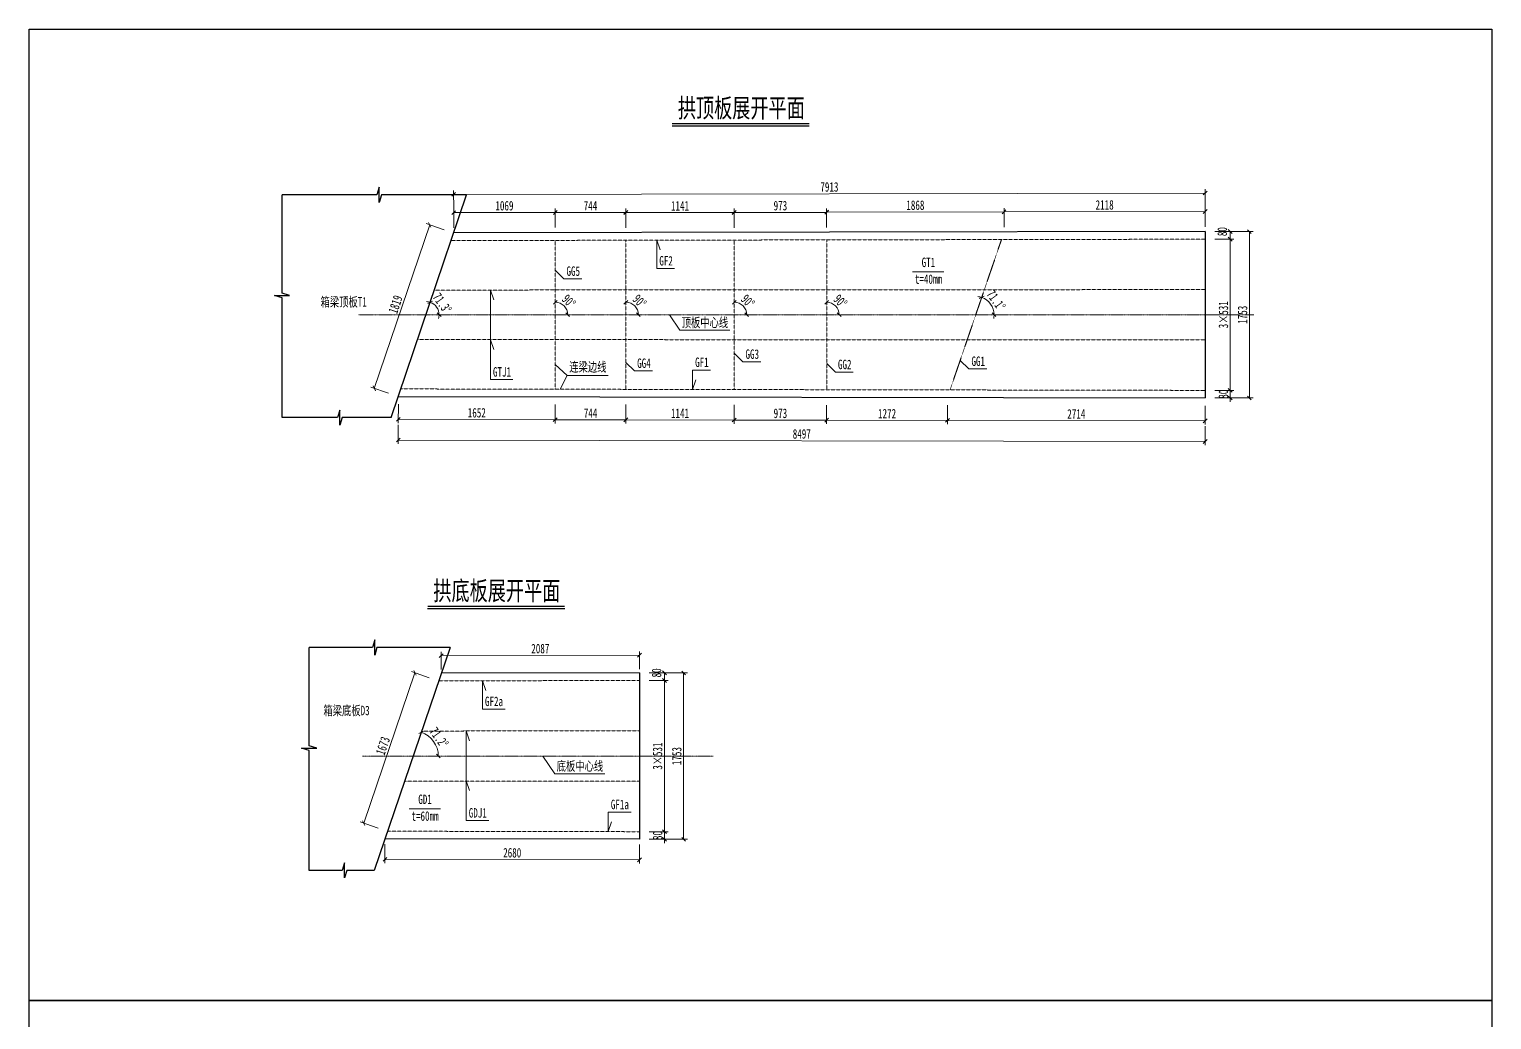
# Model space of a CAD drawing. Header units: millimetres. Extents: x -89049 to 410567, y -307459 to -100425.
# Drawn here: x 86373 to 101773, y -296149 to -285713 of the extents above; entities that cross this region are included whole.
import ezdxf
from ezdxf.enums import TextEntityAlignment as Align

# ---------------------------------------------------------------- set-up
doc = ezdxf.new("R2010")
doc.units = ezdxf.units.MM
doc.linetypes.add('CENTER2', pattern=[28.575, 19.05, -3.175, 3.175, -3.175])
doc.linetypes.add('DASHED', pattern=[0.75, 0.5, -0.25])
doc.layers.get('Defpoints').update_dxf_attribs({"color": 8})
for name, color, linetype, lineweight in [('中心线', 2, 'CENTER2', 15), ('文字', 7, 'Continuous', 15), ('标注线及字体', 2, 'Continuous', 15), ('细实线', 4, 'Continuous', 15), ('虚线', 7, 'DASHED', 13), ('钢板粗线', 1, 'Continuous', 25)]:
    doc.layers.add(name, color=color, linetype=linetype, lineweight=lineweight)
doc.styles.add('111', font='', dxfattribs={"width": 0.7})
doc.styles.add('BM_Dim', font='', dxfattribs={"width": 0.85})
doc.styles.get('111').set_extended_font_data('仿宋_GB2312')
doc.styles.get('BM_Dim').set_extended_font_data('仿宋_GB2312')
doc.dimstyles.new('200', dxfattribs={"dimscale": 0, "dimtxt": 2.5, "dimasz": 1, "dimexe": 1, "dimexo": 1, "dimgap": 0.6, "dimtad": 1, "dimdec": 0, "dimdsep": 46, "dimtxsty": '111', "dimblk": 'OBLIQUE', "dimcen": 0, "dimclrd": 4, "dimclre": 4, "dimclrt": 4, "dimadec": 1, "dimazin": 2, "dimtfac": 1, "dimtdec": 0, "dimtix": 1, "dimtmove": 2, "dimatfit": 3, "dimfxl": 4, "dimfxlon": 1, "dimtolj": 1, "dimlwd": -1, "dimlwe": -1, "dimarcsym": 0})

# ---------------------------------------------------------------- blocks, each defined once
blk = doc.blocks.new('_Oblique')
at = {"color": 0, "linetype": 'ByBlock', "lineweight": -2}
blk.add_line((-0.5, -0.5), (0.5, 0.5), dxfattribs=at)
blk = doc.blocks.new('*D2483')
at = {"layer": 'Defpoints', "color": 0, "transparency": 16777216}
for p in [(90685, -292578), (89896, -294078), (90146, -294163)]:
    blk.add_point(p, dxfattribs=at)
at = {"layer": '细实线', "color": 4, "transparency": 16777216}
for p, q in [((90434, -292493), (89896, -294078)), ((90586, -292545), (90397, -292481)), ((90047, -294129), (89858, -294065))]:
    blk.add_line(p, q, dxfattribs=at)
at = {"layer": '细实线', "color": 4, "transparency": 16777216, "xscale": 40, "yscale": 40, "zscale": 40}
for p, rotation in [((90434, -292493), 71.22986356919641), ((89896, -294078), 251.2298635691964)]:
    blk.add_blockref('_Oblique', p, dxfattribs=dict(at, rotation=rotation))
at = {"layer": '细实线', "color": 4, "transparency": 16777216, "insert": (90097, -293263), "char_height": 100, "attachment_point": 5, "rotation": 71.2299, "style": '111'}
blk.add_mtext('\\A1;1673', dxfattribs=at)
blk = doc.blocks.new('*D2484')
at = {"layer": 'Defpoints', "color": 0, "transparency": 16777216}
for p in [(90119, -294243), (92799, -294248), (92799, -294464)]:
    blk.add_point(p, dxfattribs=at)
at = {"layer": '细实线', "color": 4, "transparency": 16777216}
for p, q in [((90119, -294299), (90118, -294499)), ((92799, -294304), (92799, -294504)), ((90119, -294459), (92799, -294464))]:
    blk.add_line(p, q, dxfattribs=at)
at = {"layer": '细实线', "color": 4, "transparency": 16777216, "xscale": 40, "yscale": 40, "zscale": 40}
for p, rotation in [((90119, -294459), 179.8937923525387), ((92799, -294464), 359.8937923525387)]:
    blk.add_blockref('_Oblique', p, dxfattribs=dict(at, rotation=rotation))
at = {"layer": '细实线', "color": 4, "transparency": 16777216, "insert": (91459, -294390), "char_height": 100, "attachment_point": 5, "rotation": 359.8938, "style": '111'}
blk.add_mtext('\\A1;2680', dxfattribs=at)
blk = doc.blocks.new('*D2485')
at = {"layer": 'Defpoints', "color": 0, "transparency": 16777216}
for p in [(92799, -292308), (90712, -292498), (92799, -292495)]:
    blk.add_point(p, dxfattribs=at)
at = {"layer": '细实线', "color": 4, "transparency": 16777216}
for p, q in [((90712, -292458), (90711, -292272)), ((92799, -292455), (92799, -292268)), ((90711, -292312), (92799, -292308))]:
    blk.add_line(p, q, dxfattribs=at)
at = {"layer": '细实线', "color": 4, "transparency": 16777216, "xscale": 40, "yscale": 40, "zscale": 40}
for p, rotation in [((92799, -292308), 0.10620753438069), ((90711, -292312), 180.1062075343806)]:
    blk.add_blockref('_Oblique', p, dxfattribs=dict(at, rotation=rotation))
at = {"layer": '细实线', "color": 4, "transparency": 16777216, "insert": (91755, -292239), "char_height": 100, "attachment_point": 5, "rotation": 0.1062, "style": '111'}
blk.add_mtext('\\A1;2087', dxfattribs=at)
blk = doc.blocks.new('*D2486')
at = {"layer": 'Defpoints', "color": 0, "transparency": 16777216}
for p in [(92799, -292495), (92799, -292575), (93062, -292574)]:
    blk.add_point(p, dxfattribs=at)
at = {"layer": '细实线', "color": 4, "transparency": 16777216}
for p, q in [((92902, -292494), (93102, -292494)), ((92902, -292574), (93102, -292574)), ((93062, -292494), (93062, -292574))]:
    blk.add_line(p, q, dxfattribs=at)
at = {"layer": '细实线', "color": 4, "transparency": 16777216, "xscale": 40, "yscale": 40, "zscale": 40}
for p, rotation in [((93062, -292494), 90.10412849770982), ((93062, -292574), 270.1041284977098)]:
    blk.add_blockref('_Oblique', p, dxfattribs=dict(at, rotation=rotation))
at = {"layer": '细实线', "color": 4, "transparency": 16777216, "insert": (92979, -292494), "char_height": 100, "attachment_point": 5, "rotation": 90.1041, "style": '111'}
blk.add_mtext('\\A1;80', dxfattribs=at)
blk = doc.blocks.new('*D2487')
at = {"layer": 'Defpoints', "color": 0, "transparency": 16777216}
for p in [(92799, -292575), (92799, -294168), (93062, -294168)]:
    blk.add_point(p, dxfattribs=at)
at = {"layer": '细实线', "color": 4, "transparency": 16777216}
for p, q in [((92902, -292575), (93102, -292575)), ((93062, -292575), (93062, -294168)), ((92902, -294168), (93102, -294168))]:
    blk.add_line(p, q, dxfattribs=at)
at = {"layer": '细实线', "color": 4, "transparency": 16777216, "xscale": 40, "yscale": 40, "zscale": 40}
for p, rotation in [((93062, -292575), 90), ((93062, -294168), 270)]:
    blk.add_blockref('_Oblique', p, dxfattribs=dict(at, rotation=rotation))
at = {"layer": '细实线', "color": 4, "transparency": 16777216, "insert": (92990, -293371), "char_height": 100, "attachment_point": 5, "rotation": 90, "style": '111'}
blk.add_mtext('\\A1;3×531', dxfattribs=at)
blk = doc.blocks.new('*D2488')
at = {"layer": 'Defpoints', "color": 0, "transparency": 16777216}
for p in [(92799, -294168), (92799, -294248), (93062, -294248)]:
    blk.add_point(p, dxfattribs=at)
at = {"layer": '细实线', "color": 4, "transparency": 16777216}
for p, q in [((93062, -294168), (93062, -294128)), ((92902, -294168), (93102, -294168)), ((92902, -294248), (93102, -294248)), ((93062, -294168), (93062, -294248)), ((93062, -294248), (93062, -294288))]:
    blk.add_line(p, q, dxfattribs=at)
at = {"layer": '细实线', "color": 4, "transparency": 16777216, "xscale": 40, "yscale": 40, "zscale": 40}
for p, rotation in [((93062, -294168), 270), ((93062, -294248), 90)]:
    blk.add_blockref('_Oblique', p, dxfattribs=dict(at, rotation=rotation))
at = {"layer": '细实线', "color": 4, "transparency": 16777216, "insert": (92990, -294208), "char_height": 100, "attachment_point": 5, "rotation": 90, "style": '111'}
blk.add_mtext('\\A1;80', dxfattribs=at)
blk = doc.blocks.new('*D2489')
at = {"layer": 'Defpoints', "color": 0, "transparency": 16777216}
for p in [(92799, -292495), (93264, -292495), (92799, -294248)]:
    blk.add_point(p, dxfattribs=at)
at = {"layer": '细实线', "color": 4, "transparency": 16777216}
for p, q in [((93104, -292495), (93304, -292495)), ((93264, -294248), (93264, -292495)), ((93104, -294248), (93304, -294248))]:
    blk.add_line(p, q, dxfattribs=at)
at = {"layer": '细实线', "color": 4, "transparency": 16777216, "xscale": 40, "yscale": 40, "zscale": 40}
for p, rotation in [((93264, -292495), 90), ((93264, -294248), 270)]:
    blk.add_blockref('_Oblique', p, dxfattribs=dict(at, rotation=rotation))
at = {"layer": '细实线', "color": 4, "transparency": 16777216, "insert": (93192, -293371), "char_height": 100, "attachment_point": 5, "rotation": 90, "style": '111'}
blk.add_mtext('\\A1;1753', dxfattribs=at)
blk = doc.blocks.new('*D2516')
at = {"layer": 'Defpoints', "color": 0, "transparency": 16777216}
for p in [(90843, -287859), (90007, -289497), (90260, -289583)]:
    blk.add_point(p, dxfattribs=at)
at = {"layer": '细实线', "color": 4, "transparency": 16777216}
for p, q in [((90590, -287774), (90007, -289497)), ((90741, -287825), (90552, -287761)), ((90158, -289548), (89969, -289484))]:
    blk.add_line(p, q, dxfattribs=at)
at = {"layer": '细实线', "color": 4, "transparency": 16777216, "xscale": 40, "yscale": 40, "zscale": 40}
for p, rotation in [((90590, -287774), 71.29940576186017), ((90007, -289497), 251.2994057618602)]:
    blk.add_blockref('_Oblique', p, dxfattribs=dict(at, rotation=rotation))
at = {"layer": '细实线', "color": 4, "transparency": 16777216, "insert": (90230, -288612), "char_height": 100, "attachment_point": 5, "rotation": 71.2994, "style": '111'}
blk.add_mtext('\\A1;1819', dxfattribs=at)
blk = doc.blocks.new('*D2517')
at = {"layer": 'Defpoints', "color": 0, "transparency": 16777216}
for p in [(90260, -289583), (98757, -289598), (98756, -290056)]:
    blk.add_point(p, dxfattribs=at)
at = {"layer": '细实线', "color": 4, "transparency": 16777216}
for p, q in [((90259, -289881), (90259, -290081)), ((98756, -289896), (98756, -290096)), ((90259, -290041), (98756, -290056))]:
    blk.add_line(p, q, dxfattribs=at)
at = {"layer": '细实线', "color": 4, "transparency": 16777216, "xscale": 40, "yscale": 40, "zscale": 40}
for p, rotation in [((90259, -290041), 179.8961632408032), ((98756, -290056), 359.8961632408032)]:
    blk.add_blockref('_Oblique', p, dxfattribs=dict(at, rotation=rotation))
at = {"layer": '细实线', "color": 4, "transparency": 16777216, "insert": (94508, -289977), "char_height": 100, "attachment_point": 5, "rotation": 359.8962, "style": '111'}
blk.add_mtext('\\A1;8497', dxfattribs=at)
blk = doc.blocks.new('*D2518')
at = {"layer": 'Defpoints', "color": 0, "transparency": 16777216}
for p in [(98756, -287439), (90843, -287859), (98757, -287845)]:
    blk.add_point(p, dxfattribs=at)
at = {"layer": '细实线', "color": 4, "transparency": 16777216}
for p, q in [((90843, -287613), (90842, -287413)), ((90842, -287453), (98756, -287439)), ((98756, -287599), (98756, -287399))]:
    blk.add_line(p, q, dxfattribs=at)
at = {"layer": '细实线', "color": 4, "transparency": 16777216, "xscale": 40, "yscale": 40, "zscale": 40}
for p, rotation in [((90842, -287453), 180.1040507082206), ((98756, -287439), 0.1040507082205579)]:
    blk.add_blockref('_Oblique', p, dxfattribs=dict(at, rotation=rotation))
at = {"layer": '细实线', "color": 4, "transparency": 16777216, "insert": (94799, -287375), "char_height": 100, "attachment_point": 5, "rotation": 0.1041, "style": '111'}
blk.add_mtext('\\A1;7913', dxfattribs=at)
blk = doc.blocks.new('*D2519')
at = {"layer": 'Defpoints', "color": 0, "transparency": 16777216}
for p in [(98756, -287845), (98757, -287925), (99019, -287924)]:
    blk.add_point(p, dxfattribs=at)
at = {"layer": '细实线', "color": 4, "transparency": 16777216}
for p, q in [((98859, -287845), (99059, -287844)), ((98859, -287925), (99059, -287924)), ((99019, -287844), (99019, -287924))]:
    blk.add_line(p, q, dxfattribs=at)
at = {"layer": '细实线', "color": 4, "transparency": 16777216, "xscale": 40, "yscale": 40, "zscale": 40}
for p, rotation in [((99019, -287844), 90.10412849770982), ((99019, -287924), 270.1041284977098)]:
    blk.add_blockref('_Oblique', p, dxfattribs=dict(at, rotation=rotation))
at = {"layer": '细实线', "color": 4, "transparency": 16777216, "insert": (98936, -287845), "char_height": 100, "attachment_point": 5, "rotation": 90.1041, "style": '111'}
blk.add_mtext('\\A1;80', dxfattribs=at)
blk = doc.blocks.new('*D2520')
at = {"layer": 'Defpoints', "color": 0, "transparency": 16777216}
for p in [(98757, -287925), (98757, -289518), (99019, -289518)]:
    blk.add_point(p, dxfattribs=at)
at = {"layer": '细实线', "color": 4, "transparency": 16777216}
for p, q in [((98859, -287925), (99059, -287925)), ((99019, -287925), (99019, -289518)), ((98859, -289518), (99059, -289518))]:
    blk.add_line(p, q, dxfattribs=at)
at = {"layer": '细实线', "color": 4, "transparency": 16777216, "xscale": 40, "yscale": 40, "zscale": 40}
for p, rotation in [((99019, -287925), 90), ((99019, -289518), 270)]:
    blk.add_blockref('_Oblique', p, dxfattribs=dict(at, rotation=rotation))
at = {"layer": '细实线', "color": 4, "transparency": 16777216, "insert": (98948, -288721), "char_height": 100, "attachment_point": 5, "rotation": 90, "style": '111'}
blk.add_mtext('\\A1;3×531', dxfattribs=at)
blk = doc.blocks.new('*D2521')
at = {"layer": 'Defpoints', "color": 0, "transparency": 16777216}
for p in [(98757, -289518), (98757, -289598), (99019, -289598)]:
    blk.add_point(p, dxfattribs=at)
at = {"layer": '细实线', "color": 4, "transparency": 16777216}
for p, q in [((98859, -289518), (99059, -289518)), ((99019, -289518), (99019, -289478)), ((99019, -289518), (99019, -289598)), ((98859, -289598), (99059, -289598)), ((99019, -289598), (99019, -289638))]:
    blk.add_line(p, q, dxfattribs=at)
at = {"layer": '细实线', "color": 4, "transparency": 16777216, "xscale": 40, "yscale": 40, "zscale": 40}
for p, rotation in [((99019, -289518), 270), ((99019, -289598), 90)]:
    blk.add_blockref('_Oblique', p, dxfattribs=dict(at, rotation=rotation))
at = {"layer": '细实线', "color": 4, "transparency": 16777216, "insert": (98948, -289558), "char_height": 100, "attachment_point": 5, "rotation": 90, "style": '111'}
blk.add_mtext('\\A1;80', dxfattribs=at)
blk = doc.blocks.new('*D2522')
at = {"layer": 'Defpoints', "color": 0, "transparency": 16777216}
for p in [(98757, -287845), (99221, -287845), (98757, -289598)]:
    blk.add_point(p, dxfattribs=at)
at = {"layer": '细实线', "color": 4, "transparency": 16777216}
for p, q in [((99061, -287845), (99261, -287845)), ((99221, -289598), (99221, -287845)), ((99061, -289598), (99261, -289598))]:
    blk.add_line(p, q, dxfattribs=at)
at = {"layer": '细实线', "color": 4, "transparency": 16777216, "xscale": 40, "yscale": 40, "zscale": 40}
for p, rotation in [((99221, -287845), 90), ((99221, -289598), 270)]:
    blk.add_blockref('_Oblique', p, dxfattribs=dict(at, rotation=rotation))
at = {"layer": '细实线', "color": 4, "transparency": 16777216, "insert": (99150, -288721), "char_height": 100, "attachment_point": 5, "rotation": 90, "style": '111'}
blk.add_mtext('\\A1;1753', dxfattribs=at)
blk = doc.blocks.new('*D2523')
at = {"layer": 'Defpoints', "color": 0, "transparency": 16777216}
for p in [(90260, -289583), (91912, -289586), (91911, -289827)]:
    blk.add_point(p, dxfattribs=at)
at = {"layer": '细实线', "color": 4, "transparency": 16777216}
for p, q in [((90260, -289664), (90259, -289864)), ((91912, -289667), (91911, -289867)), ((90259, -289824), (91911, -289827))]:
    blk.add_line(p, q, dxfattribs=at)
at = {"layer": '细实线', "color": 4, "transparency": 16777216, "xscale": 40, "yscale": 40, "zscale": 40}
for p, rotation in [((90259, -289824), 179.8959492931438), ((91911, -289827), 359.8959492931438)]:
    blk.add_blockref('_Oblique', p, dxfattribs=dict(at, rotation=rotation))
at = {"layer": '细实线', "color": 4, "transparency": 16777216, "insert": (91086, -289754), "char_height": 100, "attachment_point": 5, "rotation": 359.8959, "style": '111'}
blk.add_mtext('\\A1;1652', dxfattribs=at)
blk = doc.blocks.new('*D2524')
at = {"layer": 'Defpoints', "color": 0, "transparency": 16777216}
for p in [(91912, -289586), (92656, -289587), (92656, -289828)]:
    blk.add_point(p, dxfattribs=at)
at = {"layer": '细实线', "color": 4, "transparency": 16777216}
for p, q in [((91912, -289667), (91911, -289867)), ((92656, -289668), (92656, -289868)), ((91911, -289827), (92656, -289828))]:
    blk.add_line(p, q, dxfattribs=at)
at = {"layer": '细实线', "color": 4, "transparency": 16777216, "xscale": 40, "yscale": 40, "zscale": 40}
for p, rotation in [((91911, -289827), 179.8959492931461), ((92656, -289828), 359.8959492931461)]:
    blk.add_blockref('_Oblique', p, dxfattribs=dict(at, rotation=rotation))
at = {"layer": '细实线', "color": 4, "transparency": 16777216, "insert": (92284, -289757), "char_height": 100, "attachment_point": 5, "rotation": 359.8959, "style": '111'}
blk.add_mtext('\\A1;744', dxfattribs=at)
blk = doc.blocks.new('*D2525')
at = {"layer": 'Defpoints', "color": 0, "transparency": 16777216}
for p in [(92656, -289587), (93797, -289589), (93796, -289830)]:
    blk.add_point(p, dxfattribs=at)
at = {"layer": '细实线', "color": 4, "transparency": 16777216}
for p, q in [((92656, -289668), (92656, -289868)), ((93797, -289670), (93796, -289870)), ((92656, -289828), (93796, -289830))]:
    blk.add_line(p, q, dxfattribs=at)
at = {"layer": '细实线', "color": 4, "transparency": 16777216, "xscale": 40, "yscale": 40, "zscale": 40}
for p, rotation in [((92656, -289828), 179.8959492931427), ((93796, -289830), 359.8959492931426)]:
    blk.add_blockref('_Oblique', p, dxfattribs=dict(at, rotation=rotation))
at = {"layer": '细实线', "color": 4, "transparency": 16777216, "insert": (93226, -289759), "char_height": 100, "attachment_point": 5, "rotation": 359.8959, "style": '111'}
blk.add_mtext('\\A1;1141', dxfattribs=at)
blk = doc.blocks.new('*D2526')
at = {"layer": 'Defpoints', "color": 0, "transparency": 16777216}
for p in [(93797, -289589), (94770, -289591), (94770, -289832)]:
    blk.add_point(p, dxfattribs=at)
at = {"layer": '细实线', "color": 4, "transparency": 16777216}
for p, q in [((93797, -289670), (93796, -289870)), ((94770, -289672), (94770, -289872)), ((93796, -289830), (94770, -289832))]:
    blk.add_line(p, q, dxfattribs=at)
at = {"layer": '细实线', "color": 4, "transparency": 16777216, "xscale": 40, "yscale": 40, "zscale": 40}
for p, rotation in [((93796, -289830), 179.8959492931447), ((94770, -289832), 359.8959492931447)]:
    blk.add_blockref('_Oblique', p, dxfattribs=dict(at, rotation=rotation))
at = {"layer": '细实线', "color": 4, "transparency": 16777216, "insert": (94283, -289760), "char_height": 100, "attachment_point": 5, "rotation": 359.8959, "style": '111'}
blk.add_mtext('\\A1;973', dxfattribs=at)
blk = doc.blocks.new('*D2527')
at = {"layer": 'Defpoints', "color": 0, "transparency": 16777216}
for p in [(94770, -289591), (96042, -289593), (96042, -289834)]:
    blk.add_point(p, dxfattribs=at)
at = {"layer": '细实线', "color": 4, "transparency": 16777216}
for p, q in [((94770, -289672), (94770, -289872)), ((96042, -289674), (96042, -289874)), ((94770, -289832), (96042, -289834))]:
    blk.add_line(p, q, dxfattribs=at)
at = {"layer": '细实线', "color": 4, "transparency": 16777216, "xscale": 40, "yscale": 40, "zscale": 40}
for p, rotation in [((94770, -289832), 179.8959492931434), ((96042, -289834), 359.8959492931434)]:
    blk.add_blockref('_Oblique', p, dxfattribs=dict(at, rotation=rotation))
at = {"layer": '细实线', "color": 4, "transparency": 16777216, "insert": (95406, -289763), "char_height": 100, "attachment_point": 5, "rotation": 359.8959, "style": '111'}
blk.add_mtext('\\A1;1272', dxfattribs=at)
blk = doc.blocks.new('*D2528')
at = {"layer": 'Defpoints', "color": 0, "transparency": 16777216}
for p in [(96042, -289593), (98757, -289598), (98756, -289839)]:
    blk.add_point(p, dxfattribs=at)
at = {"layer": '细实线', "color": 4, "transparency": 16777216}
for p, q in [((96042, -289674), (96042, -289874)), ((98756, -289679), (98756, -289879)), ((96042, -289834), (98756, -289839))]:
    blk.add_line(p, q, dxfattribs=at)
at = {"layer": '细实线', "color": 4, "transparency": 16777216, "xscale": 40, "yscale": 40, "zscale": 40}
for p, rotation in [((96042, -289834), 179.8966190361556), ((98756, -289839), 359.8966190361556)]:
    blk.add_blockref('_Oblique', p, dxfattribs=dict(at, rotation=rotation))
at = {"layer": '细实线', "color": 4, "transparency": 16777216, "insert": (97399, -289766), "char_height": 100, "attachment_point": 5, "rotation": 359.8966, "style": '111'}
blk.add_mtext('\\A1;2714', dxfattribs=at)
blk = doc.blocks.new('*D2529')
at = {"layer": 'Defpoints', "color": 0, "transparency": 16777216}
for p in [(91912, -287643), (90843, -287859), (91912, -287857)]:
    blk.add_point(p, dxfattribs=at)
at = {"layer": '细实线', "color": 4, "transparency": 16777216}
for p, q in [((90843, -287805), (90843, -287605)), ((90843, -287645), (91912, -287643)), ((91912, -287803), (91911, -287603))]:
    blk.add_line(p, q, dxfattribs=at)
at = {"layer": '细实线', "color": 4, "transparency": 16777216, "xscale": 40, "yscale": 40, "zscale": 40}
for p, rotation in [((90843, -287645), 180.1040507067883), ((91912, -287643), 0.1040507067883542)]:
    blk.add_blockref('_Oblique', p, dxfattribs=dict(at, rotation=rotation))
at = {"layer": '细实线', "color": 4, "transparency": 16777216, "insert": (91377, -287573), "char_height": 100, "attachment_point": 5, "rotation": 0.1041, "style": '111'}
blk.add_mtext('\\A1;1069', dxfattribs=at)
blk = doc.blocks.new('*D2530')
at = {"layer": 'Defpoints', "color": 0, "transparency": 16777216}
for p in [(92656, -287642), (91912, -287857), (92656, -287856)]:
    blk.add_point(p, dxfattribs=at)
at = {"layer": '细实线', "color": 4, "transparency": 16777216}
for p, q in [((91912, -287803), (91911, -287603)), ((91912, -287643), (92656, -287642)), ((92656, -287802), (92656, -287602))]:
    blk.add_line(p, q, dxfattribs=at)
at = {"layer": '细实线', "color": 4, "transparency": 16777216, "xscale": 40, "yscale": 40, "zscale": 40}
for p, rotation in [((91912, -287643), 180.1040507067912), ((92656, -287642), 0.1040507067911419)]:
    blk.add_blockref('_Oblique', p, dxfattribs=dict(at, rotation=rotation))
at = {"layer": '细实线', "color": 4, "transparency": 16777216, "insert": (92283, -287572), "char_height": 100, "attachment_point": 5, "rotation": 0.1041, "style": '111'}
blk.add_mtext('\\A1;744', dxfattribs=at)
blk = doc.blocks.new('*D2531')
at = {"layer": 'Defpoints', "color": 0, "transparency": 16777216}
for p in [(93796, -287642), (92656, -287856), (93797, -287854)]:
    blk.add_point(p, dxfattribs=at)
at = {"layer": '细实线', "color": 4, "transparency": 16777216}
for p, q in [((92656, -287804), (92656, -287604)), ((92656, -287644), (93796, -287642)), ((93797, -287802), (93796, -287602))]:
    blk.add_line(p, q, dxfattribs=at)
at = {"layer": '细实线', "color": 4, "transparency": 16777216, "xscale": 40, "yscale": 40, "zscale": 40}
for p, rotation in [((92656, -287644), 180.10405070679), ((93796, -287642), 0.1040507067900792)]:
    blk.add_blockref('_Oblique', p, dxfattribs=dict(at, rotation=rotation))
at = {"layer": '细实线', "color": 4, "transparency": 16777216, "insert": (93226, -287573), "char_height": 100, "attachment_point": 5, "rotation": 0.1041, "style": '111'}
blk.add_mtext('\\A1;1141', dxfattribs=at)
blk = doc.blocks.new('*D2532')
at = {"layer": 'Defpoints', "color": 0, "transparency": 16777216}
for p in [(94770, -287642), (93797, -287854), (94770, -287852)]:
    blk.add_point(p, dxfattribs=at)
at = {"layer": '细实线', "color": 4, "transparency": 16777216}
for p, q in [((93797, -287804), (93796, -287604)), ((93796, -287644), (94770, -287642)), ((94770, -287802), (94770, -287602))]:
    blk.add_line(p, q, dxfattribs=at)
at = {"layer": '细实线', "color": 4, "transparency": 16777216, "xscale": 40, "yscale": 40, "zscale": 40}
for p, rotation in [((93796, -287644), 180.1040507067936), ((94770, -287642), 0.1040507067935976)]:
    blk.add_blockref('_Oblique', p, dxfattribs=dict(at, rotation=rotation))
at = {"layer": '细实线', "color": 4, "transparency": 16777216, "insert": (94283, -287572), "char_height": 100, "attachment_point": 5, "rotation": 0.1041, "style": '111'}
blk.add_mtext('\\A1;973', dxfattribs=at)
blk = doc.blocks.new('*D2533')
at = {"layer": 'Defpoints', "color": 0, "transparency": 16777216}
for p in [(96638, -287637), (94770, -287852), (96638, -287849)]:
    blk.add_point(p, dxfattribs=at)
at = {"layer": '细实线', "color": 4, "transparency": 16777216}
for p, q in [((94770, -287800), (94770, -287600)), ((94770, -287640), (96638, -287637)), ((96638, -287797), (96638, -287597))]:
    blk.add_line(p, q, dxfattribs=at)
at = {"layer": '细实线', "color": 4, "transparency": 16777216, "xscale": 40, "yscale": 40, "zscale": 40}
for p, rotation in [((94770, -287640), 180.1040507067912), ((96638, -287637), 0.1040507067911448)]:
    blk.add_blockref('_Oblique', p, dxfattribs=dict(at, rotation=rotation))
at = {"layer": '细实线', "color": 4, "transparency": 16777216, "insert": (95704, -287567), "char_height": 100, "attachment_point": 5, "rotation": 0.1041, "style": '111'}
blk.add_mtext('\\A1;1868', dxfattribs=at)
blk = doc.blocks.new('*D2534')
at = {"layer": 'Defpoints', "color": 0, "transparency": 16777216}
for p in [(98756, -287633), (96638, -287849), (98757, -287845)]:
    blk.add_point(p, dxfattribs=at)
at = {"layer": '细实线', "color": 4, "transparency": 16777216}
for p, q in [((96638, -287797), (96638, -287597)), ((96638, -287637), (98756, -287633)), ((98757, -287793), (98756, -287593))]:
    blk.add_line(p, q, dxfattribs=at)
at = {"layer": '细实线', "color": 4, "transparency": 16777216, "xscale": 40, "yscale": 40, "zscale": 40}
for p, rotation in [((96638, -287637), 180.1040507174695), ((98756, -287633), 0.1040507174695437)]:
    blk.add_blockref('_Oblique', p, dxfattribs=dict(at, rotation=rotation))
at = {"layer": '细实线', "color": 4, "transparency": 16777216, "insert": (97697, -287564), "char_height": 100, "attachment_point": 5, "rotation": 0.1041, "style": '111'}
blk.add_mtext('\\A1;2118', dxfattribs=at)
blk = doc.blocks.new('*D2535')
at = {"layer": 'Defpoints', "color": 0, "transparency": 16777216}
for p in [(90979, -287457), (89840, -288721), (90678, -288666), (99268, -288721), (90184, -289805)]:
    blk.add_point(p, dxfattribs=at)
at = {"layer": '细实线', "color": 4, "transparency": 16777216}
for start, end in [(71.2994, 87.9414), (360, 71.2994), (343.358, 360)]:
    blk.add_arc((90551, -288721), 138, start, end, dxfattribs=at)
at = {"layer": '细实线', "color": 4, "transparency": 16777216, "xscale": 40, "yscale": 40, "zscale": 40}
for p, rotation in [((90596, -288591), 341.2994057618594), ((90690, -288721), 89.99999999990244)]:
    blk.add_blockref('_Oblique', p, dxfattribs=dict(at, rotation=rotation))
at = {"layer": '细实线', "color": 4, "transparency": 16777216, "insert": (90722, -288599), "char_height": 100, "attachment_point": 5, "rotation": 305.6497, "style": '111'}
blk.add_mtext('\\A1;71.3%%d', dxfattribs=at)
blk = doc.blocks.new('*D2536')
at = {"layer": 'Defpoints', "color": 0, "transparency": 16777216}
for p in [(91912, -288428), (91912, -288721), (91912, -288721), (92026, -288656), (92144, -288721)]:
    blk.add_point(p, dxfattribs=at)
at = {"layer": '细实线', "color": 4, "transparency": 16777216}
blk.add_arc((91912, -288721), 132, 360, 90, dxfattribs=at)
at = {"layer": '细实线', "color": 4, "transparency": 16777216, "xscale": 40, "yscale": 40, "zscale": 40}
for p, rotation in [((91912, -288590), 180), ((92043, -288721), 269.9999999999139)]:
    blk.add_blockref('_Oblique', p, dxfattribs=dict(at, rotation=rotation))
at = {"layer": '细实线', "color": 4, "transparency": 16777216, "insert": (92055, -288578), "char_height": 100, "attachment_point": 5, "rotation": 315, "style": '111'}
blk.add_mtext('\\A1;90%%d', dxfattribs=at)
blk = doc.blocks.new('*D2537')
at = {"layer": 'Defpoints', "color": 0, "transparency": 16777216}
for p in [(92656, -288428), (92656, -288721), (92656, -288721), (92770, -288656), (92889, -288721)]:
    blk.add_point(p, dxfattribs=at)
at = {"layer": '细实线', "color": 4, "transparency": 16777216}
blk.add_arc((92656, -288721), 132, 360, 90, dxfattribs=at)
at = {"layer": '细实线', "color": 4, "transparency": 16777216, "xscale": 40, "yscale": 40, "zscale": 40}
for p, rotation in [((92656, -288590), 180), ((92788, -288721), 269.9999999999139)]:
    blk.add_blockref('_Oblique', p, dxfattribs=dict(at, rotation=rotation))
at = {"layer": '细实线', "color": 4, "transparency": 16777216, "insert": (92800, -288578), "char_height": 100, "attachment_point": 5, "rotation": 315, "style": '111'}
blk.add_mtext('\\A1;90%%d', dxfattribs=at)
blk = doc.blocks.new('*D2538')
at = {"layer": 'Defpoints', "color": 0, "transparency": 16777216}
for p in [(93797, -288428), (93797, -288721), (93797, -288721), (93911, -288656), (94029, -288721)]:
    blk.add_point(p, dxfattribs=at)
at = {"layer": '细实线', "color": 4, "transparency": 16777216}
blk.add_arc((93797, -288721), 132, 360, 90, dxfattribs=at)
at = {"layer": '细实线', "color": 4, "transparency": 16777216, "xscale": 40, "yscale": 40, "zscale": 40}
for p, rotation in [((93797, -288590), 180), ((93928, -288721), 269.9999999999139)]:
    blk.add_blockref('_Oblique', p, dxfattribs=dict(at, rotation=rotation))
at = {"layer": '细实线', "color": 4, "transparency": 16777216, "insert": (93940, -288578), "char_height": 100, "attachment_point": 5, "rotation": 315, "style": '111'}
blk.add_mtext('\\A1;90%%d', dxfattribs=at)
blk = doc.blocks.new('*D2539')
at = {"layer": 'Defpoints', "color": 0, "transparency": 16777216}
for p in [(94770, -288428), (94770, -288721), (94770, -288721), (94884, -288656), (95003, -288721)]:
    blk.add_point(p, dxfattribs=at)
at = {"layer": '细实线', "color": 4, "transparency": 16777216}
blk.add_arc((94770, -288721), 132, 360, 90, dxfattribs=at)
at = {"layer": '细实线', "color": 4, "transparency": 16777216, "xscale": 40, "yscale": 40, "zscale": 40}
for p, rotation in [((94770, -288590), 180), ((94902, -288721), 269.9999999999139)]:
    blk.add_blockref('_Oblique', p, dxfattribs=dict(at, rotation=rotation))
at = {"layer": '细实线', "color": 4, "transparency": 16777216, "insert": (94914, -288578), "char_height": 100, "attachment_point": 5, "rotation": 315, "style": '111'}
blk.add_mtext('\\A1;90%%d', dxfattribs=at)
blk = doc.blocks.new('*D2540')
at = {"layer": 'Defpoints', "color": 0, "transparency": 16777216}
for p in [(96611, -287929), (89840, -288721), (96516, -288644), (99268, -288721), (96070, -289513)]:
    blk.add_point(p, dxfattribs=at)
at = {"layer": '细实线', "color": 4, "transparency": 16777216}
for start, end in [(71.1369, 83.0597), (360, 71.1369), (348.0773, 360)]:
    blk.add_arc((96340, -288721), 193, start, end, dxfattribs=at)
at = {"layer": '细实线', "color": 4, "transparency": 16777216, "xscale": 40, "yscale": 40, "zscale": 40}
for p, rotation in [((96402, -288539), 341.1369105814962), ((96533, -288721), 89.99999999990206)]:
    blk.add_blockref('_Oblique', p, dxfattribs=dict(at, rotation=rotation))
at = {"layer": '细实线', "color": 4, "transparency": 16777216, "insert": (96554, -288568), "char_height": 100, "attachment_point": 5, "rotation": 305.5685, "style": '111'}
blk.add_mtext('\\A1;71.1%%d', dxfattribs=at)
blk = doc.blocks.new('*D2541')
at = {"layer": 'Defpoints', "color": 0, "transparency": 16777216}
for p in [(90804, -292227), (90660, -293269), (89883, -293371), (93576, -293371), (90006, -294575)]:
    blk.add_point(p, dxfattribs=at)
at = {"layer": '细实线', "color": 4, "transparency": 16777216}
blk.add_arc((90415, -293371), 266, 360, 71.2299, dxfattribs=at)
at = {"layer": '细实线', "color": 4, "transparency": 16777216, "xscale": 40, "yscale": 40, "zscale": 40}
for p, rotation in [((90501, -293120), 161.229863569197), ((90681, -293371), 269.9999999998544)]:
    blk.add_blockref('_Oblique', p, dxfattribs=dict(at, rotation=rotation))
at = {"layer": '细实线', "color": 4, "transparency": 16777216, "insert": (90688, -293175), "char_height": 100, "attachment_point": 5, "rotation": 305.6149, "style": '111'}
blk.add_mtext('\\A1;71.2%%d', dxfattribs=at)

msp = doc.modelspace()

# ---------------------------------------------------------------- linework, layer by layer
at = {"color": 4}
for p, q in [((93142.7, -286731), (94587.4, -286731)), ((90568.1, -291817.1), (92012.9, -291817.1))]:
    msp.add_line(p, q, dxfattribs=at)
at = {"color": 6, "const_width": 14.4}
for points in [[(93142.7, -286707), (94587.4, -286707)], [(90568.1, -291793.1), (92012.9, -291793.1)]]:
    msp.add_lwpolyline(points, dxfattribs=at)
at = {"color": 4}
for points in [[(89035.6, -289805.3), (89035.6, -288541.7), (88955.6, -288517.7), (89115.6, -288517.7), (89035.6, -288493.7), (89035.6, -288461.7), (89035.6, -287457)], [(90979.3, -287457), (90082.5, -287457), (90058.5, -287537), (90058.5, -287377), (90034.5, -287457), (90002.5, -287457), (89035.6, -287457)], [(90184.4, -289805.3), (89667.1, -289805.3), (89643.1, -289885.3), (89643.1, -289725.3), (89619.1, -289805.3), (89587.1, -289805.3), (89035.6, -289805.3)], [(89320.3, -294575.2), (89320.3, -293311.5), (89240.3, -293287.5), (89400.3, -293287.5), (89320.3, -293263.5), (89320.3, -293231.5), (89320.3, -292226.9)], [(90804, -292226.9), (90035.1, -292226.9), (90011.1, -292306.9), (90011.1, -292146.9), (89987.1, -292226.9), (89955.1, -292226.9), (89320.3, -292226.9)], [(90004.5, -294575.2), (89716.8, -294575.2), (89692.8, -294655.2), (89692.8, -294495.2), (89668.8, -294575.2), (89636.8, -294575.2), (89320.3, -294575.2)]]:
    msp.add_lwpolyline(points, dxfattribs=at)
at = {"layer": 'Defpoints'}
for points in [[(86373.4, -285712.7), (101773.4, -285712.7), (101773.4, -295944.7), (86373.4, -295944.7)], [(86373.4, -295944.7), (101773.4, -295944.7), (101773.4, -306176.7), (86373.4, -306176.7)]]:
    msp.add_lwpolyline(points, close=True, dxfattribs=at)
at = {"layer": '中心线', "ltscale": 0.5}
for p, q in [((99268.1, -288721.4), (89840.1, -288721.4)), ((93576.2, -293371.1), (89882.9, -293371.1))]:
    msp.add_line(p, q, dxfattribs=at)
at = {"layer": '细实线'}
for p, q in [((92981.5, -287935.4), (92981.5, -288233.4)), ((93016.4, -288038.5), (92981.5, -287935.4)), ((91911.9, -288252), (92004.2, -288342.5)), ((92981.5, -288233.4), (93169.6, -288233.4)), ((95673.9, -288270), (96004.7, -288270)), ((92004.2, -288342.5), (92192.3, -288342.5)), ((91229.7, -288460.5), (91229.7, -289404.4)), ((91264.6, -288563.6), (91229.7, -288460.5)), ((93114.9, -288721.4), (93223.6, -288883.4)), ((93223.6, -288883.4), (93749.3, -288883.4)), ((91264.6, -289087.2), (91229.7, -288984.1)), ((93796.8, -289126.5), (93889.1, -289217)), ((96176.1, -289201.5), (96268.4, -289292)), ((92036.7, -289359.5), (91911.9, -289244)), ((92036.7, -289359.5), (91964.7, -289504.1)), ((92036.7, -289359.5), (92468.5, -289359.5)), ((92656.1, -289222.4), (92748.4, -289312.9)), ((92748.4, -289312.9), (92936.6, -289312.9)), ((93358.4, -289303.2), (93358.4, -289508.2)), ((93358.4, -289303.2), (93546.5, -289303.2)), ((93889.1, -289217), (94077.2, -289217)), ((94770.2, -289235.4), (94862.5, -289325.9)), ((94862.5, -289325.9), (95050.6, -289325.9)), ((96268.4, -289292), (96456.5, -289292)), ((91229.7, -289404.4), (91466.3, -289404.4)), ((93393.3, -289405.1), (93358.4, -289508.2)), ((91145.3, -292577.6), (91145.3, -292875.6)), ((91180.2, -292680.7), (91145.3, -292577.6)), ((91145.3, -292875.6), (91386.1, -292875.6)), ((90974.7, -293106.7), (90974.7, -294050.7)), ((91009.6, -293209.8), (90974.7, -293106.7)), ((91783, -293371.1), (91907.7, -293557)), ((91009.6, -293733.4), (90974.7, -293630.3)), ((91907.7, -293557), (92433.4, -293557)), ((90373.3, -293927.5), (90704.1, -293927.5)), ((92470.6, -293962), (92470.6, -294167.1)), ((92470.6, -293962), (92711.3, -293962)), ((90974.7, -294050.7), (91211.3, -294050.7)), ((92505.5, -294063.9), (92470.6, -294167.1))]:
    msp.add_line(p, q, dxfattribs=at)
for p in [(93796.8, -288458.9), (93796.8, -288984)]:
    msp.add_point(p, dxfattribs=at)
at = {"layer": '虚线', "ltscale": 5}
for p, q in [((98756.5, -287924.9), (90816.1, -287939.3)), ((92656.1, -287935.9), (92656.1, -289506.9)), ((94770.2, -287932.1), (94770.2, -289510.8)), ((96611, -287928.8), (96069.6, -289513.1)), ((98756.5, -288455.9), (90639.5, -288460.8)), ((90463.1, -288981.9), (98756.5, -288987)), ((90286.9, -289502.6), (98756.5, -289518)), ((90504.9, -293107), (92799.2, -293105.6)), ((90325.4, -293635.1), (92799.2, -293636.6))]:
    msp.add_line(p, q, dxfattribs=at)
at = {"layer": '虚线', "color": 6, "ltscale": 5}
for p, q in [((91911.9, -287937.3), (91911.9, -289505.6)), ((93796.8, -287933.9), (93796.8, -289509))]:
    msp.add_line(p, q, dxfattribs=at)
at = {"layer": '虚线', "ltscale": 5, "extrusion": (3.67394e-16, 1, 0)}
for p, q in [((92799.2, -292574.5), (90684.5, -292578.4)), ((92799.2, -294167.7), (90146.1, -294162.7))]:
    msp.add_line(p, q, dxfattribs=at)
at = {"layer": '钢板粗线'}
for p, q in [((90184.4, -289805.3), (90979.3, -287457)), ((98756.3, -287844.9), (90843.2, -287859.2)), ((98756.5, -287844.9), (98756.5, -289598)), ((90259.8, -289582.6), (98756.3, -289598)), ((90804, -292226.9), (90005.9, -294575.2)), ((92799.2, -292494.5), (92799.2, -294247.7))]:
    msp.add_line(p, q, dxfattribs=at)
at = {"layer": '钢板粗线', "extrusion": (3.67394e-16, 1, 0)}
for p, q in [((92799.1, -292494.5), (90711.7, -292498.4)), ((92799.1, -294247.7), (90118.9, -294242.7))]:
    msp.add_line(p, q, dxfattribs=at)

# ---------------------------------------------------------------- texts
at = {"layer": '文字', "style": 'BM_Dim', "width": 0.7}
for s, p in [('GF2', (93079.2, -288232)), ('GT1', (95841.6, -288248.5)), ('GG5', (92101.9, -288341)), ('t=40mm', (95841.6, -288425.2)), ('箱梁顶板T1', (89684.6, -288665.2)), ('顶板中心线', (93488.2, -288881.9)), ('连梁边线', (92255.8, -289350.6)), ('GG4', (92846.1, -289311.4)), ('GF1', (93456.1, -289301.7)), ('GG3', (93986.8, -289215.6)), ('GG2', (94960.2, -289324.4)), ('GG1', (96366.1, -289290.5)), ('GTJ1', (91351.6, -289403)), ('GF2a', (91267.2, -292874.2)), ('箱梁底板D3', (89714.5, -292970.5)), ('底板中心线', (92172.3, -293555.5)), ('GD1', (90541, -293906)), ('GF1a', (92592.5, -293960.6)), ('t=60mm', (90541, -294082.7)), ('GDJ1', (91096.6, -294049.2))]:
    msp.add_text(s, height=100, dxfattribs=at).set_placement(p, align=Align.BOTTOM_CENTER)
at = {"layer": '标注线及字体', "style": '111', "width": 0.7}
for s, p in [('拱顶板展开平面', (93871.5, -286538.6)), ('拱底板展开平面', (91296.9, -291624.7))]:
    msp.add_text(s, height=200, dxfattribs=at).set_placement(p, align=Align.MIDDLE)

# ---------------------------------------------------------------- dimensions: what is measured, and where the dimension line sits
at = {"layer": '细实线'}
for p1, p2, distance, picture, middle in [((90843.2, -287859.2), (98756.6, -287844.9), 405.8, '*D2518', (94799, -287374.7)), ((90843.2, -287859.2), (91911.9, -287857.3), 213.9, '*D2529', (91377, -287572.8)), ((91911.9, -287857.3), (92656.1, -287855.9), 213.9, '*D2530', (92283.5, -287572.3)), ((92656.1, -287855.9), (93796.8, -287853.9), 211.8, '*D2531', (93226, -287572.6)), ((93796.8, -287853.9), (94770.2, -287852.1), 209.8, '*D2532', (94283, -287571.6)), ((94770.2, -287852.1), (96638.3, -287848.7), 211.8, '*D2533', (95703.7, -287567)), ((96638.3059, -287848.7143), (98756.7536, -287844.8671), 211.6972, '*D2534', (97697.0153, -287563.5264)), ((90843.2, -287859.2), (90259.8, -289582.6), -267.4, '*D2516', (90230.5, -288612.2)), ((98756.6, -289598), (98756.6, -287844.9), -464.8, '*D2522', (99149.8, -288721.4)), ((98756.6, -289518), (98756.6, -289598), 262.8, '*D2521', (98947.9, -289558)), ((90259.8, -289582.6), (98756.6, -289598), -457.9, '*D2517', (94507.5, -289976.7)), ((90259.8, -289582.6), (91911.9, -289585.6), -241.3, '*D2523', (91085.5, -289753.8)), ((91911.9, -289585.6), (92656.1, -289586.9), -241.3, '*D2524', (92283.7, -289757)), ((92656.1, -289586.9), (93796.8, -289589), -241.3, '*D2525', (93226.2, -289758.7)), ((93796.8, -289589), (94770.2, -289590.8), -241.3, '*D2526', (94283.2, -289759.6)), ((94770.2, -289590.8), (96042.3, -289593.1), -241.3, '*D2527', (95406, -289762.7)), ((96042.3, -289593.1), (98756.6, -289598), -241.3, '*D2528', (97399.2, -289766.3)), ((90711.7, -292498.4), (92799.1, -292494.5), 186.3, '*D2485', (91754.9, -292238.6)), ((90684.5, -292578.4), (90146.1, -294162.7), -264.1, '*D2483', (90097.4, -293262.6)), ((92799.1, -294247.6), (92799.1, -292494.5), -464.8, '*D2489', (93192.3, -293371.1)), ((92799.1, -294167.6), (92799.1, -294247.6), 262.8, '*D2488', (92990.3, -294207.6)), ((90118.9, -294242.7), (92799.1, -294247.7), -216.6, '*D2484', (91458.7, -294390.2))]:
    dim = msp.add_aligned_dim(p1=p1, p2=p2, distance=distance, dimstyle='200', override={"dimscale": 40, "dimblk": 'Oblique'}, dxfattribs=at)
    dim.commit()
    dim.dimension.update_dxf_attribs({"geometry": picture, "text_midpoint": middle})
for base, line1, line2, picture, middle in [((90677.8, -288665.7), ((90184.4, -289805.3), (90979.3, -287457)), ((99268.1, -288721.4), (89840.1, -288721.4)), '*D2535', (90721.8, -288599.2)), ((96516.4, -288644), ((96611, -287928.8), (96069.6, -289513.1)), ((99268.1, -288721.4), (89840.1, -288721.4)), '*D2540', (96554.1, -288568.4)), ((92025.8, -288655.7), ((91911.9, -288428), (91911.9, -288721.4)), ((92144.4, -288721.4), (91911.9, -288721.4)), '*D2536', (92055.5, -288577.8)), ((92770, -288655.7), ((92656.1, -288428), (92656.1, -288721.4)), ((92888.7, -288721.4), (92656.1, -288721.4)), '*D2537', (92799.7, -288577.8)), ((93910.7, -288655.7), ((93796.8, -288428), (93796.8, -288721.4)), ((94029.3, -288721.4), (93796.8, -288721.4)), '*D2538', (93940.4, -288577.8)), ((94884.1, -288655.7), ((94770.2, -288428), (94770.2, -288721.4)), ((95002.8, -288721.4), (94770.2, -288721.4)), '*D2539', (94913.8, -288577.8)), ((90660.4, -293268.9), ((90804, -292226.9), (90005.9, -294575.2)), ((93576.2, -293371.1), (89882.9, -293371.1)), '*D2541', (90688.4, -293175.3))]:
    dim = msp.add_angular_dim_2l(base=base, line1=line1, line2=line2, dimstyle='200', override={"dimscale": 40, "dimblk": 'Oblique'}, dxfattribs=at)
    dim.commit()
    dim.dimension.update_dxf_attribs({"geometry": picture, "text_midpoint": middle})
for base, p1, p2, picture, middle in [((99019.5, -287924.4), (98756.5, -287844.9), (98756.6, -287924.9), '*D2519', (98936.1, -287844.5)), ((93061.9, -292574), (92798.9, -292494.5), (92799.1, -292574.5), '*D2486', (92978.6, -292494.2))]:
    dim = msp.add_linear_dim(base=base, p1=p1, p2=p2, angle=270.10413, dimstyle='200', override={"dimscale": 40, "dimblk": 'Oblique'}, dxfattribs=at)
    dim.commit()
    dim.dimension.update_dxf_attribs({"geometry": picture, "text_midpoint": middle, "dimtype": 161})
for p1, p2, picture, middle in [((98756.6, -287924.9), (98756.6, -289518), '*D2520', (98947.9, -288721.4)), ((92799.1, -292574.5), (92799.1, -294167.6), '*D2487', (92990.3, -293371.1))]:
    dim = msp.add_aligned_dim(p1=p1, p2=p2, distance=262.8, text='3×531', dimstyle='200', override={"dimscale": 40, "dimtxsty": '111', "dimblk": 'Oblique'}, dxfattribs=at)
    dim.commit()
    dim.dimension.update_dxf_attribs({"geometry": picture, "text_midpoint": middle})

doc.saveas('drawing.dxf')
